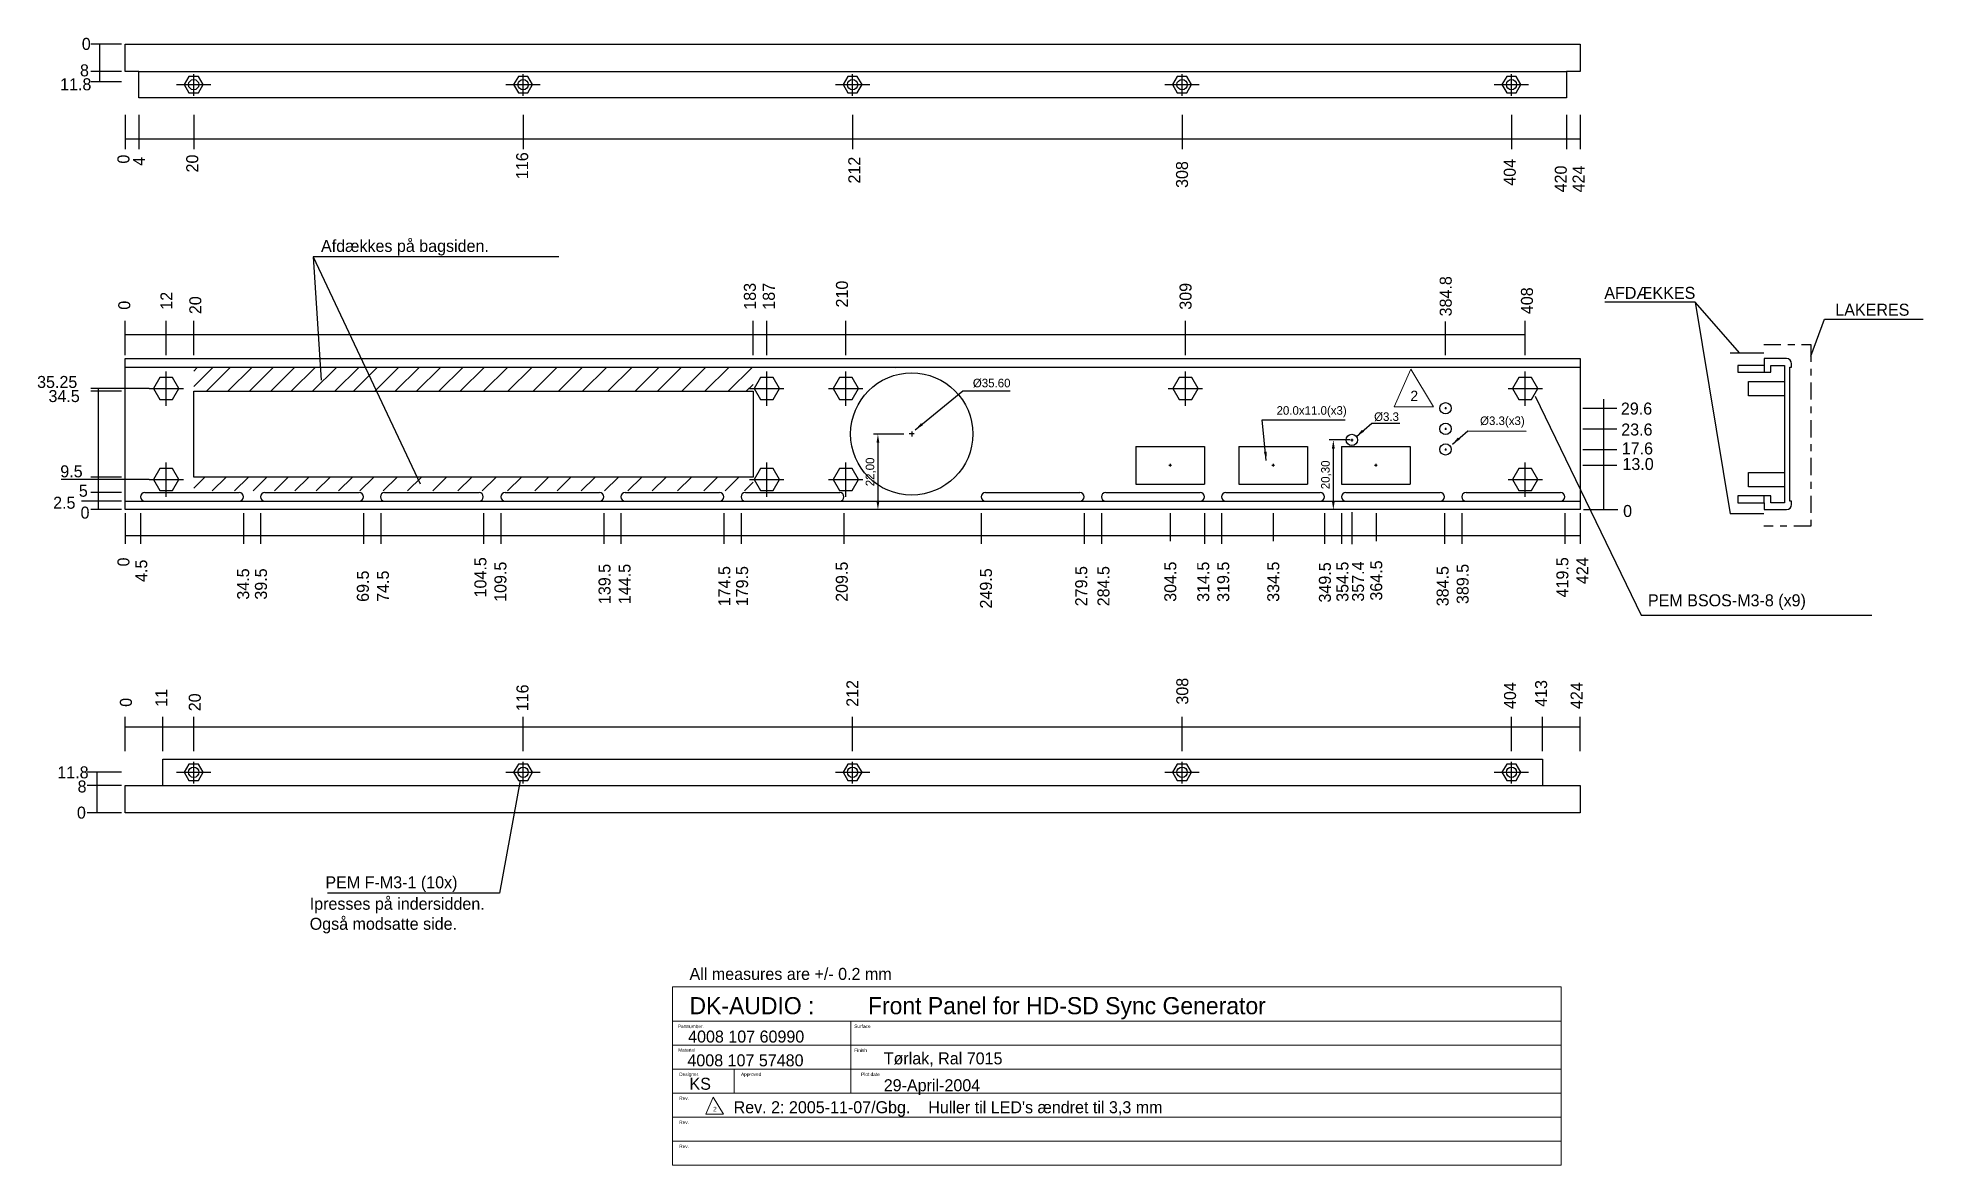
# Model space of a CAD drawing. Header units: millimetres. Extents: x 456 to 1005, y 273 to 602.
import ezdxf

# ---------------------------------------------------------------- set-up
doc = ezdxf.new("R2010")
doc.units = ezdxf.units.MM
doc.linetypes.add('CENT', pattern=[11, 5, -2, 2, -2])
for name, color, linetype in [('110-1DIM', 1, 'Continuous'), ('110-1MEK', 3, 'Continuous'), ('Folie', 4, 'Continuous')]:
    doc.layers.add(name, color=color, linetype=linetype)
doc.layers.add('DIM', color=1, linetype='Continuous', lineweight=13)
doc.layers.add('Folie_head', color=2, linetype='Continuous', lineweight=20)
doc.dimstyles.new('ISO-25', dxfattribs={"dimtxt": 2.5, "dimasz": 2.5, "dimexe": 1.25, "dimexo": 0.625, "dimtad": 1, "dimzin": 1, "dimtxsty": 'Standard', "dimcen": 2.5, "dimadec": 0, "dimazin": 0, "dimtfac": 1, "dimtmove": 0, "dimatfit": 3, "dimfxl": 0, "dimarcsym": 0})

# ---------------------------------------------------------------- blocks, each defined once
blk = doc.blocks.new('*D55')
at = {"layer": '110-1DIM', "color": 0, "lineweight": -2}
for p, q in [((708.28, 486.1), (699.5, 486.1)), ((700.75, 483.6), (700.75, 466.6)), ((708.28, 464.1), (699.5, 464.1))]:
    blk.add_line(p, q, dxfattribs=at)
at = {"layer": '110-1DIM', "color": 0}
for points in [[(700.33, 483.6), (701.17, 483.6), (700.75, 486.1)], [(700.33, 466.6), (701.17, 466.6), (700.75, 464.1)]]:
    blk.add_solid(points, dxfattribs=at)
at = {"layer": 'DEFPOINTS', "color": 0}
for p in [(708.9, 486.1), (700.75, 464.1), (708.9, 464.1)]:
    blk.add_point(p, dxfattribs=at)
at = {"layer": '110-1DIM', "color": 0, "insert": (698.67, 475.1), "char_height": 2.5, "attachment_point": 5, "rotation": 90}
blk.add_mtext('22,00', dxfattribs=at)
blk = doc.blocks.new('*D65')
at = {"layer": 'DEFPOINTS', "color": 0}
for p in [(838.85, 484.4), (833.45, 464.1), (837.43, 464.1)]:
    blk.add_point(p, dxfattribs=at)
at = {"layer": 'DIM', "color": 0, "lineweight": -2}
for p, q in [((838.23, 484.4), (832.2, 484.4)), ((833.45, 481.9), (833.45, 466.6)), ((836.8, 464.1), (832.2, 464.1))]:
    blk.add_line(p, q, dxfattribs=at)
at = {"layer": 'DIM', "color": 0}
for points in [[(833.03, 481.9), (833.87, 481.9), (833.45, 484.4)], [(833.03, 466.6), (833.87, 466.6), (833.45, 464.1)]]:
    blk.add_solid(points, dxfattribs=at)
at = {"layer": 'DIM', "color": 0, "insert": (831.37, 474.25), "char_height": 2.5, "attachment_point": 5, "rotation": 90}
blk.add_mtext('20,30', dxfattribs=at)

msp = doc.modelspace()

# ---------------------------------------------------------------- linework, layer by layer
at = {"layer": '110-1DIM'}
for p, q in [((480.367, 599.716), (471.367, 599.716)), ((473.943, 599.716), (473.943, 588.716)), ((480.367, 591.716), (471.367, 591.716)), ((480.367, 588.716), (471.367, 588.716)), ((496.367, 587.916), (506.367, 587.916)), ((501.367, 584.616), (501.367, 591.005)), ((592.367, 587.916), (602.367, 587.916)), ((597.367, 584.616), (597.367, 591.005)), ((688.367, 587.916), (698.367, 587.916)), ((693.367, 584.616), (693.367, 591.005)), ((784.367, 587.916), (794.367, 587.916)), ((789.367, 584.616), (789.367, 591.005)), ((880.367, 587.916), (890.367, 587.916)), ((885.367, 584.616), (885.367, 591.005)), ((481.367, 579.116), (481.367, 569.116)), ((485.367, 579.116), (485.367, 569.116)), ((501.367, 579.116), (501.367, 569.116)), ((597.367, 579.116), (597.367, 569.116)), ((693.367, 579.116), (693.367, 569.116)), ((789.367, 579.116), (789.367, 569.116)), ((885.367, 579.116), (885.367, 569.116)), ((901.367, 579.116), (901.367, 569.116)), ((905.367, 579.116), (905.367, 569.116)), ((481.367, 572.116), (905.367, 572.116)), ((536.215, 537.777), (538.479, 501.849)), ((536.215, 537.777), (567.345, 471.58)), ((607.815, 537.777), (536.215, 537.777)), ((938.874, 524.572), (912.533, 524.572)), ((938.874, 524.572), (949.128, 462.904)), ((951.94, 509.692), (938.874, 524.572)), ((481.367, 509.116), (481.367, 519.116)), ((493.367, 509.116), (493.367, 519.116)), ((501.367, 509.116), (501.367, 519.116)), ((664.367, 509.116), (664.367, 519.116)), ((668.367, 509.116), (668.367, 519.116)), ((691.367, 509.116), (691.367, 519.116)), ((790.367, 509.116), (790.367, 519.116)), ((866.15, 509.15), (866.15, 518.9)), ((889.367, 509.116), (889.367, 519.116)), ((972.614, 508.865), (976.583, 519.612)), ((976.583, 519.612), (1005.361, 519.612)), ((481.367, 515.116), (889.367, 515.116)), ((501.367, 499.998), (507.029, 505.616)), ((501.367, 504.495), (502.497, 505.616)), ((505.081, 498.616), (512.136, 505.616)), ((511.334, 498.616), (518.389, 505.616)), ((517.592, 498.616), (524.647, 505.616)), ((523.837, 498.616), (530.892, 505.616)), ((529.797, 498.616), (536.852, 505.616)), ((536.027, 498.616), (543.082, 505.616)), ((542.536, 498.616), (549.591, 505.616)), ((547.913, 498.616), (554.968, 505.616)), ((554.139, 498.616), (561.194, 505.616)), ((560.082, 498.616), (567.137, 505.616)), ((566.308, 498.616), (573.363, 505.616)), ((572.817, 498.616), (579.872, 505.616)), ((579.043, 498.616), (586.098, 505.616)), ((585.835, 498.616), (592.89, 505.616)), ((592.91, 498.616), (599.965, 505.616)), ((600.269, 498.616), (607.323, 505.616)), ((607.627, 498.616), (614.681, 505.616)), ((614.702, 498.616), (621.756, 505.616)), ((622.06, 498.616), (629.114, 505.616)), ((629.984, 498.616), (637.039, 505.616)), ((636.493, 498.616), (643.548, 505.616)), ((643.568, 498.616), (650.623, 505.616)), ((650.36, 498.616), (657.415, 505.616)), ((657.152, 498.616), (664.207, 505.616)), ((958.886, 509.692), (949.128, 509.692)), ((493.367, 494.366), (493.367, 504.366)), ((662.394, 498.616), (664.367, 500.573)), ((668.367, 494.366), (668.367, 504.366)), ((691.367, 494.366), (691.367, 504.366)), ((790.367, 494.366), (790.367, 504.366)), ((889.367, 494.366), (889.367, 504.366)), ((480.367, 499.366), (471.367, 499.366)), ((480.367, 498.616), (471.367, 498.616)), ((473.612, 464.116), (473.612, 499.366)), ((488.367, 499.366), (480.367, 499.366)), ((488.367, 499.366), (498.367, 499.366)), ((663.367, 499.366), (673.367, 499.366)), ((686.367, 499.366), (696.367, 499.366)), ((785.367, 499.366), (795.367, 499.366)), ((884.367, 499.366), (894.367, 499.366)), ((892.234, 497.193), (923.195, 433.36)), ((912.229, 464.116), (912.229, 496.276)), ((906.15, 493.65), (916.1, 493.65)), ((906.15, 487.65), (916.1, 487.65)), ((906.15, 481.65), (916.1, 481.65)), ((471.367, 472.866), (462.752, 472.866)), ((480.367, 473.616), (471.367, 473.616)), ((480.367, 472.866), (471.367, 472.866)), ((488.367, 472.866), (480.367, 472.866)), ((488.367, 472.866), (498.367, 472.866)), ((493.367, 467.866), (493.367, 477.866)), ((501.367, 470.407), (504.601, 473.616)), ((506.783, 469.6), (510.831, 473.616)), ((513.292, 469.6), (517.34, 473.616)), ((518.669, 469.6), (522.717, 473.616)), ((524.895, 469.6), (528.943, 473.616)), ((530.838, 469.6), (534.886, 473.616)), ((537.064, 469.6), (541.112, 473.616)), ((543.573, 469.6), (547.621, 473.616)), ((549.799, 469.6), (553.847, 473.616)), ((556.591, 469.6), (560.639, 473.616)), ((563.666, 469.6), (567.714, 473.616)), ((571.024, 469.6), (575.072, 473.616)), ((578.382, 469.6), (582.43, 473.616)), ((585.457, 469.6), (589.505, 473.616)), ((592.815, 469.6), (596.864, 473.616)), ((600.74, 469.6), (604.788, 473.616)), ((607.249, 469.6), (611.297, 473.616)), ((614.324, 469.6), (618.372, 473.616)), ((621.116, 469.6), (625.164, 473.616)), ((627.908, 469.6), (631.956, 473.616)), ((634.983, 469.6), (639.031, 473.616)), ((642.341, 469.6), (646.389, 473.616)), ((649.982, 469.6), (654.03, 473.616)), ((656.208, 469.6), (660.256, 473.616)), ((663.367, 472.866), (673.367, 472.866)), ((668.367, 467.866), (668.367, 477.866)), ((686.367, 472.866), (696.367, 472.866)), ((691.367, 467.866), (691.367, 477.866)), ((884.367, 472.866), (894.367, 472.866)), ((889.367, 467.866), (889.367, 477.866)), ((906.15, 477.05), (916.1, 477.05)), ((480.367, 469.116), (471.367, 469.116)), ((661.868, 469.6), (664.367, 472.079)), ((471.367, 466.616), (468.652, 466.616)), ((480.367, 466.616), (471.367, 466.616)), ((480.367, 464.116), (471.367, 464.116)), ((481.367, 463.116), (481.367, 454.116)), ((485.867, 463.116), (485.867, 454.116)), ((515.867, 463.116), (515.867, 454.116)), ((520.867, 463.116), (520.867, 454.116)), ((550.867, 463.116), (550.867, 454.116)), ((555.867, 463.116), (555.867, 454.116)), ((585.867, 463.116), (585.867, 454.116)), ((590.867, 463.116), (590.867, 454.116)), ((620.867, 463.116), (620.867, 454.116)), ((625.867, 463.116), (625.867, 454.116)), ((655.867, 463.116), (655.867, 454.116)), ((660.867, 463.116), (660.867, 454.116)), ((690.867, 463.116), (690.867, 454.116)), ((730.867, 463.116), (730.867, 454.116)), ((760.867, 463.116), (760.867, 454.116)), ((765.867, 463.116), (765.867, 454.116)), ((785.9, 463.1), (785.9, 454.95)), ((795.867, 463.116), (795.867, 454.116)), ((800.867, 463.116), (800.867, 454.116)), ((815.9, 463.1), (815.9, 454.95)), ((830.867, 463.116), (830.867, 454.116)), ((835.867, 463.116), (835.867, 454.116)), ((838.8, 463.35), (838.8, 454.05)), ((845.9, 463.1), (845.9, 454.95)), ((865.867, 463.116), (865.867, 454.116)), ((870.867, 463.116), (870.867, 454.116)), ((900.867, 463.116), (900.867, 454.116)), ((905.367, 463.116), (905.367, 454.116)), ((906.367, 464.116), (916.367, 464.116)), ((958.886, 462.904), (949.128, 462.904)), ((481.367, 456.616), (905.367, 456.616)), ((923.195, 433.36), (990.39, 433.36)), ((481.367, 393.786), (481.367, 403.786)), ((492.367, 393.786), (492.367, 403.786)), ((501.367, 393.786), (501.367, 403.786)), ((597.367, 393.786), (597.367, 403.786)), ((693.367, 393.786), (693.367, 403.786)), ((789.367, 393.786), (789.367, 403.786)), ((885.367, 393.786), (885.367, 403.786)), ((894.367, 393.786), (894.367, 403.786)), ((905.367, 393.786), (905.367, 403.786)), ((481.367, 400.786), (905.367, 400.786)), ((501.367, 384.286), (501.367, 390.675)), ((597.367, 384.286), (597.367, 390.675)), ((693.367, 384.286), (693.367, 390.675)), ((789.367, 384.286), (789.367, 390.675)), ((885.367, 384.286), (885.367, 390.675)), ((480.367, 387.586), (470.289, 387.586)), ((473.255, 375.786), (473.255, 387.586)), ((496.367, 387.586), (506.367, 387.586)), ((596.548, 385.185), (590.515, 352.329)), ((592.367, 387.586), (602.367, 387.586)), ((688.367, 387.586), (698.367, 387.586)), ((784.367, 387.586), (794.367, 387.586)), ((880.367, 387.586), (890.367, 387.586)), ((480.367, 383.786), (470.289, 383.786)), ((480.367, 375.786), (470.289, 375.786)), ((590.515, 352.329), (540.38, 352.329))]:
    msp.add_line(p, q, dxfattribs=at)
at = {"layer": '110-1DIM', "linetype": 'CENT'}
for p, q in [((958.886, 512.172), (972.614, 512.172)), ((972.614, 512.172), (972.614, 459.267)), ((972.614, 459.267), (958.886, 459.267))]:
    msp.add_line(p, q, dxfattribs=at)
at = {"layer": '110-1MEK'}
for p, q in [((481.367, 599.716), (905.367, 599.716)), ((481.367, 591.716), (481.367, 599.716)), ((905.367, 599.716), (905.367, 591.716)), ((485.367, 591.716), (481.367, 591.716)), ((485.367, 591.716), (901.367, 591.716)), ((485.367, 584.116), (485.367, 591.716)), ((901.367, 591.716), (901.367, 584.116)), ((905.367, 591.716), (901.367, 591.716)), ((901.367, 584.116), (485.367, 584.116)), ((481.367, 508.116), (905.367, 508.116)), ((481.367, 464.116), (481.367, 508.116)), ((481.367, 505.616), (905.367, 505.616)), ((905.367, 508.116), (905.367, 464.116)), ((958.967, 506.116), (951.367, 506.116)), ((951.367, 506.116), (951.367, 504.116)), ((965.467, 508.116), (958.967, 508.116)), ((958.967, 508.116), (958.967, 506.116)), ((958.967, 506.116), (958.967, 504.116)), ((960.967, 506.116), (964.967, 506.116)), ((960.967, 504.116), (960.967, 506.116)), ((964.967, 506.116), (964.967, 466.116)), ((966.467, 466.616), (966.467, 505.616)), ((966.467, 505.616), (966.967, 505.616)), ((966.967, 505.616), (966.967, 506.616)), ((951.367, 504.116), (960.967, 504.116)), ((954.467, 497.266), (954.467, 501.466)), ((954.467, 501.466), (964.967, 501.466)), ((501.367, 498.616), (664.367, 498.616)), ((501.367, 473.616), (501.367, 498.616)), ((664.367, 498.616), (664.367, 473.616)), ((964.967, 497.266), (954.467, 497.266)), ((865.9, 493.65), (866.45, 493.65)), ((866.15, 493.95), (866.15, 493.35)), ((711.3, 486.15), (709.85, 486.15)), ((710.6, 486.85), (710.6, 485.45)), ((838.45, 484.4), (839.2, 484.4)), ((838.85, 484.75), (838.85, 484)), ((865.9, 487.65), (866.45, 487.65)), ((866.15, 487.95), (866.15, 487.35)), ((775.9, 482.55), (795.9, 482.55)), ((775.9, 482.55), (775.9, 471.55)), ((795.9, 482.55), (795.9, 471.55)), ((805.9, 482.55), (825.9, 482.55)), ((805.9, 482.55), (805.9, 471.55)), ((825.9, 482.55), (825.9, 471.55)), ((835.85, 482.55), (855.85, 482.55)), ((835.85, 482.55), (835.85, 471.55)), ((855.85, 482.55), (855.85, 471.55)), ((865.9, 481.65), (866.45, 481.65)), ((866.15, 481.95), (866.15, 481.35)), ((664.367, 473.616), (501.367, 473.616)), ((785.5, 477.05), (786.3, 477.05)), ((785.9, 477.45), (785.9, 476.7)), ((815.5, 477.05), (816.3, 477.05)), ((815.9, 477.45), (815.9, 476.7)), ((845.45, 477.05), (846.25, 477.05)), ((845.85, 477.45), (845.85, 476.7)), ((954.467, 474.966), (964.967, 474.966)), ((954.467, 470.766), (954.467, 474.966)), ((487.117, 469.116), (514.617, 469.116)), ((522.117, 469.116), (549.617, 469.116)), ((557.017, 469.116), (584.517, 469.116)), ((592.117, 469.116), (619.617, 469.116)), ((627.117, 469.116), (654.617, 469.116)), ((662.117, 469.116), (689.617, 469.116)), ((732.117, 469.116), (759.617, 469.116)), ((767.117, 469.116), (794.617, 469.116)), ((775.9, 471.55), (795.9, 471.55)), ((802.117, 469.116), (829.617, 469.116)), ((805.9, 471.55), (825.9, 471.55)), ((835.85, 471.55), (855.85, 471.55)), ((837.117, 469.116), (864.617, 469.116)), ((872.117, 469.116), (899.617, 469.116)), ((960.967, 468.116), (951.367, 468.116)), ((951.367, 468.116), (951.367, 466.116)), ((964.967, 470.766), (954.467, 470.766)), ((958.967, 466.116), (958.967, 468.116)), ((960.967, 466.116), (960.967, 468.116)), ((481.367, 466.616), (905.367, 466.616)), ((905.367, 464.116), (481.367, 464.116)), ((951.367, 466.116), (958.967, 466.116)), ((958.967, 466.116), (958.967, 464.116)), ((958.967, 464.116), (965.467, 464.116)), ((964.967, 466.116), (960.967, 466.116)), ((966.967, 466.616), (966.467, 466.616)), ((966.967, 465.616), (966.967, 466.616)), ((492.367, 391.386), (894.367, 391.386)), ((492.367, 383.786), (492.367, 391.386)), ((894.367, 391.386), (894.367, 383.786)), ((481.367, 375.786), (481.367, 383.786)), ((481.367, 383.786), (492.367, 383.786)), ((492.367, 383.786), (894.367, 383.786)), ((894.367, 383.786), (905.367, 383.786)), ((905.367, 383.786), (905.367, 375.786)), ((905.367, 375.786), (481.367, 375.786))]:
    msp.add_line(p, q, dxfattribs=at)
for points in [[(499.981, 590.316), (498.595, 587.916), (499.981, 585.516), (502.752, 585.516), (504.138, 587.916), (502.752, 590.316)], [(595.981, 590.316), (594.595, 587.916), (595.981, 585.516), (598.752, 585.516), (600.138, 587.916), (598.752, 590.316)], [(691.981, 590.316), (690.595, 587.916), (691.981, 585.516), (694.752, 585.516), (696.138, 587.916), (694.752, 590.316)], [(787.981, 590.316), (786.595, 587.916), (787.981, 585.516), (790.752, 585.516), (792.138, 587.916), (790.752, 590.316)], [(883.981, 590.316), (882.595, 587.916), (883.981, 585.516), (886.752, 585.516), (888.138, 587.916), (886.752, 590.316)], [(491.519, 502.566), (489.672, 499.366), (491.519, 496.166), (495.214, 496.166), (497.062, 499.366), (495.214, 502.566)], [(666.519, 502.566), (664.672, 499.366), (666.519, 496.166), (670.214, 496.166), (672.062, 499.366), (670.214, 502.566)], [(689.519, 502.566), (687.672, 499.366), (689.519, 496.166), (693.214, 496.166), (695.062, 499.366), (693.214, 502.566)], [(788.519, 502.566), (786.672, 499.366), (788.519, 496.166), (792.214, 496.166), (794.062, 499.366), (792.214, 502.566)], [(887.519, 502.566), (885.672, 499.366), (887.519, 496.166), (891.214, 496.166), (893.062, 499.366), (891.214, 502.566)], [(491.519, 476.066), (489.672, 472.866), (491.519, 469.666), (495.214, 469.666), (497.062, 472.866), (495.214, 476.066)], [(666.519, 476.066), (664.672, 472.866), (666.519, 469.666), (670.214, 469.666), (672.062, 472.866), (670.214, 476.066)], [(689.519, 476.066), (687.672, 472.866), (689.519, 469.666), (693.214, 469.666), (695.062, 472.866), (693.214, 476.066)], [(887.519, 476.066), (885.672, 472.866), (887.519, 469.666), (891.214, 469.666), (893.062, 472.866), (891.214, 476.066)], [(499.981, 389.986), (498.595, 387.586), (499.981, 385.186), (502.752, 385.186), (504.138, 387.586), (502.752, 389.986)], [(595.981, 389.986), (594.595, 387.586), (595.981, 385.186), (598.752, 385.186), (600.138, 387.586), (598.752, 389.986)], [(691.981, 389.986), (690.595, 387.586), (691.981, 385.186), (694.752, 385.186), (696.138, 387.586), (694.752, 389.986)], [(787.981, 389.986), (786.595, 387.586), (787.981, 385.186), (790.752, 385.186), (792.138, 387.586), (790.752, 389.986)], [(883.981, 389.986), (882.595, 387.586), (883.981, 385.186), (886.752, 385.186), (888.138, 387.586), (886.752, 389.986)]]:
    msp.add_lwpolyline(points, close=True, dxfattribs=at)
for centre, radius in [((501.367, 587.916), 1.5), ((597.367, 587.916), 1.5), ((693.367, 587.916), 1.5), ((789.367, 587.916), 1.5), ((885.367, 587.916), 1.5), ((710.6, 486.15), 17.8), ((866.15, 493.65), 1.65), ((866.15, 487.65), 1.65), ((838.85, 484.4), 1.65), ((866.15, 481.65), 1.65), ((501.367, 387.586), 1.5), ((597.367, 387.586), 1.5), ((693.367, 387.586), 1.5), ((789.367, 387.586), 1.5), ((885.367, 387.586), 1.5)]:
    msp.add_circle(centre, radius, dxfattribs=at)
for centre, radius, start, end in [((965.467, 506.616), 1.5, 0, 90), ((487.117, 467.866), 1.25, 90, 270), ((514.617, 467.866), 1.25, 270, 90), ((522.117, 467.866), 1.25, 90, 270), ((549.617, 467.866), 1.25, 270, 90), ((557.017, 467.866), 1.25, 90, 270), ((584.517, 467.866), 1.25, 270, 90), ((592.117, 467.866), 1.25, 90, 270), ((619.617, 467.866), 1.25, 270, 90), ((627.117, 467.866), 1.25, 90, 270), ((654.617, 467.866), 1.25, 270, 90), ((662.117, 467.866), 1.25, 90, 270), ((689.617, 467.866), 1.25, 270, 90), ((732.117, 467.866), 1.25, 90, 270), ((759.617, 467.866), 1.25, 270, 90), ((767.117, 467.866), 1.25, 90, 270), ((794.617, 467.866), 1.25, 270, 90), ((802.117, 467.866), 1.25, 90, 270), ((829.617, 467.866), 1.25, 270, 90), ((837.117, 467.866), 1.25, 90, 270), ((864.617, 467.866), 1.25, 270, 90), ((872.117, 467.866), 1.25, 90, 270), ((899.617, 467.866), 1.25, 270, 90), ((965.467, 465.616), 1.5, 270, 0)]:
    msp.add_arc(centre, radius, start, end, dxfattribs=at)
at = {"layer": 'DIM'}
for p, q in [((856.029, 505.073), (851.21, 494.077)), ((862.629, 494.077), (856.029, 505.073)), ((851.21, 494.077), (862.629, 494.077))]:
    msp.add_line(p, q, dxfattribs=at)
at = {"layer": 'Folie'}
msp.add_line((705.95, 505.35), (706, 505.35), dxfattribs=at)
at = {"layer": 'Folie_head'}
for p, q in [((640.85, 325.1), (899.812, 325.1)), ((640.85, 273.1), (640.85, 325.1)), ((899.812, 325.1), (899.812, 273.1)), ((652.779, 292.952), (650.62, 288.025)), ((655.736, 288.025), (652.779, 292.952)), ((650.62, 288.025), (655.736, 288.025)), ((899.812, 273.1), (640.85, 273.1))]:
    msp.add_line(p, q, dxfattribs=at)
at = {"layer": 'Folie_head', "color": 2}
for p, q in [((640.85, 315.1), (899.812, 315.1)), ((692.85, 315.1), (692.85, 308.1)), ((640.85, 308.1), (899.812, 308.1)), ((692.85, 308.1), (692.85, 301.1)), ((640.85, 301.1), (899.812, 301.1)), ((658.85, 301.1), (658.85, 294.1)), ((692.85, 301.1), (692.85, 294.1)), ((640.85, 294.1), (899.812, 294.1)), ((640.85, 287.1), (899.812, 287.1)), ((640.85, 280.1), (899.812, 280.1))]:
    msp.add_line(p, q, dxfattribs=at)

# ---------------------------------------------------------------- texts
at = {"layer": '110-1DIM'}
for s, p in [('0', (468.774, 598.04)), ('8', (468.239, 590.336)), ('11.8', (462.446, 586.284)), ('Afdækkes på bagsiden.', (538.479, 539.191)), ('AFDÆKKES', (912.411, 525.517)), ('LAKERES', (979.726, 520.604)), ('35.25', (455.745, 499.56)), ('34.5', (459.064, 495.447)), ('29.6', (917.25, 491.8)), ('23.6', (917.35, 485.7)), ('17.6', (917.5, 480.2)), ('13.0', (917.7, 475.65)), ('9.5', (462.506, 473.516)), ('2.5', (460.416, 464.372)), ('5', (467.914, 467.87)), ('0', (468.406, 461.488)), ('0', (917.898, 461.963)), ('PEM BSOS-M3-8 (x9)', (925.13, 435.939)), ('11.8', (461.639, 385.826)), ('8', (467.539, 381.706)), ('0', (467.355, 374.084)), ('PEM F-M3-1 (10x)', (539.755, 353.785)), ('Ipresses på indersidden.', (535.179, 347.536)), ('Også modsatte side.', (535.179, 341.702))]:
    msp.add_text(s, height=3.5, dxfattribs=at).set_placement(p)
for s, p in [('0', (482.646, 564.919)), ('4', (487.189, 564.274)), ('20', (502.698, 562.34)), ('116', (598.835, 560.405)), ('212', (695.617, 559.116)), ('404', (886.601, 558.471)), ('308', (791.109, 557.826)), ('420', (901.465, 556.537)), ('424', (906.653, 556.537)), ('183', (665.189, 522.351)), ('187', (670.714, 522.351)), ('210', (692.028, 522.996)), ('309', (792.148, 522.351)), ('384.8', (867.95, 520.4)), ('408', (891.622, 521.062)), ('0', (482.899, 522.351)), ('12', (495.183, 522.351)), ('20', (503.596, 521.062)), ('0', (482.646, 447.557)), ('4.5', (487.834, 443.043)), ('34.5', (517.534, 437.885)), ('39.5', (522.722, 437.885)), ('69.5', (552.421, 437.24)), ('74.5', (558.255, 437.24)), ('104.5', (586.664, 438.53)), ('109.5', (592.497, 437.24)), ('139.5', (622.842, 436.595)), ('144.5', (628.675, 436.595)), ('174.5', (657.729, 435.951)), ('179.5', (662.918, 435.951)), ('209.5', (691.972, 437.24)), ('249.5', (733.983, 435.306)), ('279.5', (761.747, 435.951)), ('284.5', (768.225, 435.951)), ('304.5', (787.7, 437.25)), ('314.5', (797.28, 437.24)), ('319.5', (803.113, 437.24)), ('334.5', (817.7, 437.25)), ('349.5', (832.75, 437.05)), ('354.5', (837.85, 437.25)), ('357.4', (842.4, 437.3)), ('364.5', (847.7, 437.6)), ('384.5', (867.055, 435.951)), ('389.5', (872.888, 436.595)), ('419.5', (901.942, 438.53)), ('424', (907.776, 442.398)), ('116', (598.921, 405.369)), ('212', (695.058, 406.659)), ('308', (791.195, 407.304)), ('404', (886.687, 406.014)), ('413', (895.745, 406.659)), ('424', (906.094, 406.014)), ('0', (483.377, 406.659)), ('11', (493.725, 406.659)), ('20', (503.429, 405.369))]:
    msp.add_text(s, height=3.5, rotation=90, dxfattribs=at).set_placement(p)
at = {"layer": '110-1DIM', "char_height": 2.5, "attachment_point": 9}
for s, insert in [('Ø35.60', (739.383, 499.65)), ('20.0x11.0(x3)', (837.35, 491)), ('Ø3.3', (852.583, 489.85)), ('Ø3.3(x3)', (889.217, 488))]:
    msp.add_mtext(s, dxfattribs=dict(at, insert=insert))
at = {"layer": 'DIM'}
msp.add_text('2', height=3, dxfattribs=at).set_placement((855.924, 495.753))
at = {"layer": 'Folie_head', "color": 2}
for s, p in [('All measures are +/- 0.2 mm', (645.85, 327.1)), ('4008 107 60990', (645.45, 308.85)), ('4008 107 57480', (645.238, 301.926)), ('Tørlak, Ral 7015', (702.45, 302.5)), ('KS', (645.85, 295.1)), ('29-April-2004', (702.45, 294.667)), ("Rev. 2: 2005-11-07/Gbg.    Huller til LED's ændret til 3,3 mm", (658.7, 288.267))]:
    msp.add_text(s, height=3.5, dxfattribs=at).set_placement(p)
at = {"layer": 'Folie_head'}
for s, height, p in [('DK-AUDIO :', 5, (645.85, 317.1)), ('Front Panel for HD-SD Sync Generator', 5, (697.85, 317.1)), ('2', 1.344, (652.732, 288.776))]:
    msp.add_text(s, height=height, dxfattribs=at).set_placement(p)
at = {"layer": 'Folie_head', "color": 7}
for s, p in [('Partnumber.', (642.437, 313.057)), ('Surface', (693.85, 313.1)), ('Material', (642.568, 306.161)), ('Finish', (693.85, 306.1)), ('Designer.', (642.85, 299.1)), ('Approved', (660.85, 299.1)), ('Plot date', (695.85, 299.1)), ('Rev.', (642.85, 292.1)), ('Rev.', (642.85, 285.1)), ('Rev.', (642.85, 278.1))]:
    msp.add_text(s, height=1, dxfattribs=at).set_placement(p)

# ---------------------------------------------------------------- dimensions: what is measured, and where the dimension line sits
at = {"layer": '110-1DIM'}
dim = msp.add_linear_dim(base=(700.75, 464.1), p1=(708.9, 486.1), p2=(708.9, 464.1), angle=90, dimstyle='ISO-25', dxfattribs=at)
dim.commit()
dim.dimension.update_dxf_attribs({"geometry": '*D55', "text_midpoint": (698.667, 475.1)})
at = {"layer": 'DIM'}
dim = msp.add_linear_dim(base=(833.45, 464.1), p1=(838.85, 484.4), p2=(837.425, 464.1), angle=90, dimstyle='ISO-25', dxfattribs=at)
dim.commit()
dim.dimension.update_dxf_attribs({"geometry": '*D65', "text_midpoint": (833.45, 474.25), "dimtype": 160})

# ---------------------------------------------------------------- leaders
at = {"layer": '110-1DIM'}
for points in [[(711.65, 487.4), (725.45, 498.7), (739.3, 498.7)], [(813.9, 478.45), (812.75, 490.25), (836.95, 490.3)], [(840.2, 485.45), (844.65, 489.3), (852.85, 489.3)], [(868.15, 483.2), (872.6, 487.05), (889.65, 487)]]:
    msp.add_leader(points, dimstyle='ISO-25', override={"dimgap": 0.625, "dimtad": 0}, dxfattribs=at)

doc.saveas('drawing.dxf')
